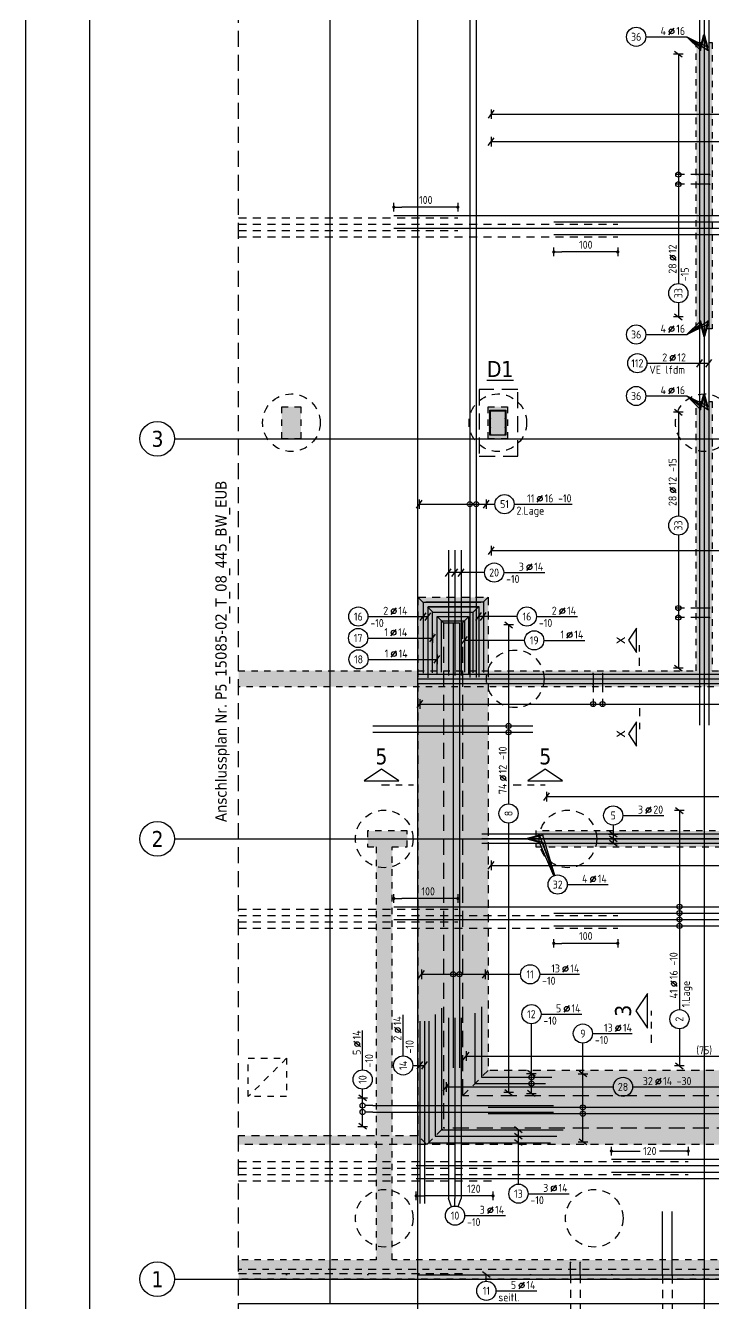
# Model space of a CAD drawing. Extents: x -101 to 101, y -52 to 90.
# Drawn here: x 0 to 10.75, y 16.69 to 36.65 of the extents above; entities that cross this region are included whole.
import ezdxf
from ezdxf.enums import TextEntityAlignment as Align

# ---------------------------------------------------------------- set-up
doc = ezdxf.new("R2010")
doc.units = 0
doc.header["$LTSCALE"] = 0.5
for name, pattern in [('AUSGEZOGEN', [1000.01, 1000, 0.01]), ('DASHDOTSMALL', [1.05, 0.5, -0.25, 0.05, -0.25]), ('DASHED', [0.75, 0.5, -0.25]), ('DIVIDE2', [0.625, 0.25, -0.125, 0, -0.125, 0, -0.125]), ('HIDDEN', [0.375, 0.25, -0.125]), ('PUNKT', [0.175, 0.05, -0.125]), ('STRICHLINIE', [0.75, 0.5, -0.25]), ('STRICHPUNKT2', [0.55, 0.25, -0.125, 0.05, -0.125]), ('VERDECKT', [0.375, 0.25, -0.125]), ('VERDECKTX2', [0.75, 0.5, -0.25])]:
    doc.linetypes.add(name, pattern=pattern)
for name, color, linetype in [('2.UG', 7, 'Continuous'), ('ACHSEN', 7, 'Continuous'), ('AFB', 7, 'Continuous'), ('AFU', 7, 'Continuous'), ('BETON', 7, 'Continuous'), ('DETAIL', 7, 'Continuous'), ('DRUEBER', 7, 'Continuous'), ('grau_dunkel', 7, 'Continuous'), ('grau_hell', 7, 'Continuous'), ('Gründungspfähle', 7, 'Continuous'), ('HILFE', 7, 'Continuous'), ('MASSE', 7, 'Continuous'), ('OBJEKT', 7, 'Continuous'), ('RAHMEN', 7, 'Continuous'), ('RND', 7, 'Continuous'), ('SCHNITTE', 7, 'Continuous'), ('SCHRAFF', 7, 'Continuous'), ('SFP_Achsen', 7, 'Continuous'), ('TEXT', 7, 'Continuous'), ('VERDECKT', 7, 'Continuous')]:
    doc.layers.add(name, color=color, linetype=linetype)
doc.layers.add('NOPLOT', color=7, linetype='Continuous', plot=False)
doc.styles.add('helv', font='tahoma.ttf')
doc.styles.add('txt', font='isocp.shx')
doc.linetypes.add('AFU_50L', pattern='A,0.75,["/",Standard,S=0.2,R=0,X=-0.01,Y=-0.1],0.07,["/",Standard,S=0.2,R=0,X=-0.01,Y=-0.1],0.75', length=1.57)
doc.dimstyles.new('DOT_I', dxfattribs={"dimscale": 0.5, "dimtxt": 0.25, "dimasz": 0.25, "dimexe": 0.1, "dimexo": 0.3, "dimgap": 0.1, "dimtad": 1, "dimdec": 3, "dimzin": 3, "dimtxsty": 'txt', "dimblk": 'DOT', "dimblk1": 'DOT', "dimblk2": 'DOT', "dimsah": 1, "dimcen": 0.1, "dimse1": 1, "dimse2": 1, "dimazin": 0, "dimtfac": 1, "dimtdec": 4, "dimtix": 1, "dimtmove": 2, "dimatfit": 3, "dimfxl": 0, "dimtvp": 1, "dimtolj": 1, "dimtzin": 0, "dimarcsym": 0})

# ---------------------------------------------------------------- blocks, each defined once
blk = doc.blocks.new('lei_gre')
at = {"layer": 'RND', "color": 7, "linetype": 'Continuous'}
for p, q in [((-0.09, -0.12), (0.09, 0.12)), ((0, 0.15), (0, -0.15))]:
    blk.add_line(p, q, dxfattribs=at)
blk = doc.blocks.new('RND_LEI')
at = {"layer": 'RND', "color": 7, "linetype": 'Continuous'}
blk.add_line((1.022, 0.066), (1.19, 0.27), dxfattribs=at)
for centre, radius in [((0, 0), 0.3), ((1.106, 0.168), 0.075)]:
    blk.add_circle(centre, radius, dxfattribs=at)
at = {"layer": 'RND', "color": 7, "linetype": 'Continuous', "style": 'txt'}
blk.add_attdef('POSL', text='', height=0.25, dxfattribs=at).set_placement((0, 0), align=Align.MIDDLE)
blk.add_attdef('ANZ', text='', height=0.25, dxfattribs=at).set_placement((0.931, 0.057), align=Align.RIGHT)
for tag, p in [('DUM', (1.253, 0.057)), ('ABSTD', (1.674, 0.057)), ('POSTXT', (0.374, -0.327))]:
    blk.add_attdef(tag, p, '', height=0.25, dxfattribs=at)
blk = doc.blocks.new('DOT')
at = {"layer": 'MASSE', "color": 7, "linetype": 'Continuous'}
for p, q in [((0, 0), (-1, 0)), ((0, 0.54), (0, -0.54))]:
    blk.add_line(p, q, dxfattribs=at)
at = {"layer": 'MASSE', "color": 7, "linetype": 'Continuous', "const_width": 0.2}
blk.add_lwpolyline([(-0.1, 0, 1), (0.1, 0, 1)], format="xyb", close=True, dxfattribs=at)
blk = doc.blocks.new('*D27')
at = {"layer": 'Defpoints', "color": 0, "linetype": 'AUSGEZOGEN', "transparency": 16777216}
for p in [(5.753, 33.812), (5.753, 33.812), (6.753, 33.812)]:
    blk.add_point(p, dxfattribs=at)
at = {"layer": 'MASSE', "color": 0, "linetype": 'AUSGEZOGEN', "lineweight": -2, "transparency": 16777216}
blk.add_line((6.628, 33.812), (5.878, 33.812), dxfattribs=at)
at = {"layer": 'MASSE', "color": 0, "linetype": 'AUSGEZOGEN', "lineweight": -2, "transparency": 16777216, "xscale": 0.125, "yscale": 0.125, "zscale": 0.125, "rotation": 180}
blk.add_blockref('DOT', (5.753, 33.812), dxfattribs=at)
at = {"layer": 'MASSE', "color": 0, "linetype": 'AUSGEZOGEN', "lineweight": -2, "transparency": 16777216, "xscale": 0.125, "yscale": 0.125, "zscale": 0.125}
blk.add_blockref('DOT', (6.753, 33.812), dxfattribs=at)
at = {"layer": 'MASSE', "color": 0, "linetype": 'AUSGEZOGEN', "transparency": 16777216, "insert": (6.253, 33.925), "char_height": 0.125, "attachment_point": 5, "style": 'txt'}
blk.add_mtext('\\A1;100', dxfattribs=at)
blk = doc.blocks.new('*D28')
at = {"layer": 'Defpoints', "color": 0, "linetype": 'AUSGEZOGEN', "transparency": 16777216}
for p in [(8.253, 33.113), (8.253, 33.113), (9.253, 33.113)]:
    blk.add_point(p, dxfattribs=at)
at = {"layer": 'MASSE', "color": 0, "linetype": 'AUSGEZOGEN', "lineweight": -2, "transparency": 16777216}
blk.add_line((9.128, 33.113), (8.378, 33.113), dxfattribs=at)
at = {"layer": 'MASSE', "color": 0, "linetype": 'AUSGEZOGEN', "lineweight": -2, "transparency": 16777216, "xscale": 0.125, "yscale": 0.125, "zscale": 0.125, "rotation": 180}
blk.add_blockref('DOT', (8.253, 33.113), dxfattribs=at)
at = {"layer": 'MASSE', "color": 0, "linetype": 'AUSGEZOGEN', "lineweight": -2, "transparency": 16777216, "xscale": 0.125, "yscale": 0.125, "zscale": 0.125}
blk.add_blockref('DOT', (9.253, 33.113), dxfattribs=at)
at = {"layer": 'MASSE', "color": 0, "linetype": 'AUSGEZOGEN', "transparency": 16777216, "insert": (8.753, 33.225), "char_height": 0.125, "attachment_point": 5, "style": 'txt'}
blk.add_mtext('\\A1;100', dxfattribs=at)
blk = doc.blocks.new('*D31')
at = {"layer": 'Defpoints', "color": 0, "linetype": 'AUSGEZOGEN', "transparency": 16777216}
for p in [(8.253, 22.315), (8.253, 22.315), (9.253, 22.315)]:
    blk.add_point(p, dxfattribs=at)
at = {"layer": 'MASSE', "color": 0, "linetype": 'AUSGEZOGEN', "lineweight": -2, "transparency": 16777216}
blk.add_line((9.128, 22.315), (8.378, 22.315), dxfattribs=at)
at = {"layer": 'MASSE', "color": 0, "linetype": 'AUSGEZOGEN', "lineweight": -2, "transparency": 16777216, "xscale": 0.125, "yscale": 0.125, "zscale": 0.125, "rotation": 180}
blk.add_blockref('DOT', (8.253, 22.315), dxfattribs=at)
at = {"layer": 'MASSE', "color": 0, "linetype": 'AUSGEZOGEN', "lineweight": -2, "transparency": 16777216, "xscale": 0.125, "yscale": 0.125, "zscale": 0.125}
blk.add_blockref('DOT', (9.253, 22.315), dxfattribs=at)
at = {"layer": 'MASSE', "color": 0, "linetype": 'AUSGEZOGEN', "transparency": 16777216, "insert": (8.753, 22.428), "char_height": 0.125, "attachment_point": 5, "style": 'txt'}
blk.add_mtext('\\A1;100', dxfattribs=at)
blk = doc.blocks.new('*D32')
at = {"layer": 'Defpoints', "color": 0, "linetype": 'AUSGEZOGEN', "transparency": 16777216}
for p in [(5.753, 23.015), (5.753, 23.015), (6.753, 23.015)]:
    blk.add_point(p, dxfattribs=at)
at = {"layer": 'MASSE', "color": 0, "linetype": 'AUSGEZOGEN', "lineweight": -2, "transparency": 16777216}
blk.add_line((6.628, 23.015), (5.878, 23.015), dxfattribs=at)
at = {"layer": 'MASSE', "color": 0, "linetype": 'AUSGEZOGEN', "lineweight": -2, "transparency": 16777216, "xscale": 0.125, "yscale": 0.125, "zscale": 0.125, "rotation": 180}
blk.add_blockref('DOT', (5.753, 23.015), dxfattribs=at)
at = {"layer": 'MASSE', "color": 0, "linetype": 'AUSGEZOGEN', "lineweight": -2, "transparency": 16777216, "xscale": 0.125, "yscale": 0.125, "zscale": 0.125}
blk.add_blockref('DOT', (6.753, 23.015), dxfattribs=at)
at = {"layer": 'MASSE', "color": 0, "linetype": 'AUSGEZOGEN', "transparency": 16777216, "insert": (6.291, 23.127), "char_height": 0.125, "attachment_point": 5, "style": 'txt'}
blk.add_mtext('\\A1;100', dxfattribs=at)
blk = doc.blocks.new('*D35')
at = {"layer": 'Defpoints', "color": 0, "linetype": 'AUSGEZOGEN', "transparency": 16777216}
for p in [(6.103, 18.371), (6.103, 18.371), (7.303, 18.371)]:
    blk.add_point(p, dxfattribs=at)
at = {"layer": 'MASSE', "color": 0, "linetype": 'AUSGEZOGEN', "lineweight": -2, "transparency": 16777216}
blk.add_line((7.178, 18.371), (6.228, 18.371), dxfattribs=at)
at = {"layer": 'MASSE', "color": 0, "linetype": 'AUSGEZOGEN', "lineweight": -2, "transparency": 16777216, "xscale": 0.125, "yscale": 0.125, "zscale": 0.125, "rotation": 180}
blk.add_blockref('DOT', (6.103, 18.371), dxfattribs=at)
at = {"layer": 'MASSE', "color": 0, "linetype": 'AUSGEZOGEN', "lineweight": -2, "transparency": 16777216, "xscale": 0.125, "yscale": 0.125, "zscale": 0.125}
blk.add_blockref('DOT', (7.303, 18.371), dxfattribs=at)
at = {"layer": 'MASSE', "color": 0, "linetype": 'AUSGEZOGEN', "transparency": 16777216, "insert": (7.005, 18.483), "char_height": 0.125, "attachment_point": 5, "style": 'txt'}
blk.add_mtext('\\A1;120', dxfattribs=at)
blk = doc.blocks.new('*D36')
at = {"layer": 'Defpoints', "color": 0, "linetype": 'AUSGEZOGEN', "transparency": 16777216}
for p in [(9.153, 19.071), (10.353, 19.071), (10.353, 19.071)]:
    blk.add_point(p, dxfattribs=at)
at = {"layer": 'MASSE', "color": 0, "linetype": 'AUSGEZOGEN', "lineweight": -2, "transparency": 16777216}
for p, q in [((9.278, 19.071), (9.603, 19.071)), ((10.228, 19.071), (9.903, 19.071))]:
    blk.add_line(p, q, dxfattribs=at)
at = {"layer": 'MASSE', "color": 0, "linetype": 'AUSGEZOGEN', "lineweight": -2, "transparency": 16777216, "xscale": 0.125, "yscale": 0.125, "zscale": 0.125, "rotation": 180}
blk.add_blockref('DOT', (9.153, 19.071), dxfattribs=at)
at = {"layer": 'MASSE', "color": 0, "linetype": 'AUSGEZOGEN', "lineweight": -2, "transparency": 16777216, "xscale": 0.125, "yscale": 0.125, "zscale": 0.125}
blk.add_blockref('DOT', (10.353, 19.071), dxfattribs=at)
at = {"layer": 'MASSE', "color": 0, "linetype": 'AUSGEZOGEN', "transparency": 16777216, "insert": (9.753, 19.071), "char_height": 0.125, "attachment_point": 5, "style": 'txt'}
blk.add_mtext('\\A1;120', dxfattribs=at)
blk = doc.blocks.new('SCHN-2')
at = {"layer": 'SCHNITTE', "color": 6, "linetype": 'Continuous'}
blk.add_lwpolyline([(0.378, 0.088), (0, 0.34), (-0.378, 0.088)], close=True, dxfattribs=at)
at = {"layer": 'SCHNITTE', "color": 1, "linetype": 'DASHDOTSMALL', "style": 'helv'}
blk.add_attdef('SCHN-2', text='', height=0.35, dxfattribs=at).set_placement((0, 0.45), align=Align.CENTER)
blk = doc.blocks.new('SCHN-1')
at = {"layer": 'SCHNITTE', "color": 5, "linetype": 'Continuous'}
blk.add_lwpolyline([(0.54, 0.125), (0, 0.485), (-0.54, 0.125)], close=True, dxfattribs=at)
at = {"layer": 'SCHNITTE', "color": 6, "linetype": 'Continuous', "style": 'helv'}
blk.add_attdef('SCHN-1', text='', height=0.5, dxfattribs=at).set_placement((0, 0.635), align=Align.CENTER)
blk = doc.blocks.new('A0-19-0')
at = {"layer": 'RAHMEN'}
blk.add_line((0, 84.1), (0, 0), dxfattribs=at)
at = {"layer": 'RAHMEN', "color": 5}
blk.add_line((2, 83.6), (2, 0.5), dxfattribs=at)

msp = doc.modelspace()

# ---------------------------------------------------------------- hatches: boundary and pattern name
at = {"layer": '2.UG', "linetype": 'AUSGEZOGEN'}
h = msp.add_hatch(dxfattribs=at)
h.set_pattern_fill('DOTS', scale=0.8, double=1)
h.set_pattern_definition([(0, (53.6075, 57.7828), (0.635, 1.27), [0, -1.27])])
h.paths.add_polyline_path([(7.8134, 38.321), (6.7034, 38.321), (6.7034, 38.566), (6.4034, 38.566), (6.4034, 38.321), (3.6284, 38.321), (3.6284, 38.021), (7.8134, 38.021)], flags=17)
h.paths.add_polyline_path([(11.0984, 38.321), (10.3234, 38.321), (10.3234, 38.021), (10.4784, 38.021), (10.4784, 37.521), (10.7284, 37.521), (10.7284, 38.021), (11.0984, 38.021)], flags=17)
h.paths.add_polyline_path([(15.7534, 39.721), (15.4534, 39.721), (15.4534, 38.321), (13.7184, 38.321), (13.7184, 39.721), (13.4184, 39.721), (13.4184, 38.321), (13.1084, 38.321), (13.1084, 38.021), (15.4534, 38.021), (15.4534, 26.571), (10.7284, 26.571), (10.7284, 30.776), (10.4784, 30.776), (10.4784, 26.571), (3.6284, 26.571), (3.6284, 26.321), (15.7534, 26.321)])
h.paths.add_polyline_path([(10.7284, 36.386), (10.4784, 36.386), (10.4784, 31.911), (10.7284, 31.911)], flags=17)
h.paths.add_polyline_path([(7.5284, 30.696), (7.2284, 30.696), (7.2284, 30.196), (7.5284, 30.196)], flags=17)
h.paths.add_polyline_path([(4.3034, 30.696), (4.0034, 30.696), (4.0034, 30.196), (4.3034, 30.196)], flags=17)
h.paths.add_polyline_path([(19.4134, 30.946), (18.2284, 30.946), (18.2284, 38.021), (20.4784, 38.021), (20.4784, 38.321), (18.2284, 38.321), (18.2284, 38.771), (17.9784, 38.771), (17.9784, 30.226), (18.2284, 30.226), (18.2284, 30.696), (19.4134, 30.696)])
h.paths.add_polyline_path([(20.4784, 28.446), (18.2284, 28.446), (18.2284, 28.601), (17.9784, 28.601), (17.9784, 25.701), (18.2284, 25.701), (18.2284, 28.196), (20.3034, 28.196), (20.3034, 24.071), (18.2284, 24.071), (18.2284, 24.691), (17.9784, 24.691), (17.9784, 24.071), (7.9734, 24.071), (7.9734, 23.821), (18.6034, 23.821), (18.6034, 17.371), (5.7284, 17.371), (5.7284, 23.821), (5.9634, 23.821), (5.9634, 24.071), (5.3434, 24.071), (5.3434, 23.821), (5.4784, 23.821), (5.4784, 17.371), (3.6284, 17.371), (3.6284, 17.071), (20.4784, 17.071), (20.4784, 17.371), (18.8534, 17.371), (18.8534, 23.821), (20.4784, 23.821)])
at = {"layer": 'grau_dunkel'}
msp.add_hatch(color=21, dxfattribs=at).paths.add_polyline_path([(15.9284, 19.431), (15.9284, 19.931), (6.8284, 19.931), (6.8284, 27.321), (6.5284, 27.321), (6.5284, 19.431)])
at = {"layer": 'grau_hell'}
h = msp.add_hatch(color=9, dxfattribs=at)
h.paths.add_polyline_path([(7.2284, 20.331), (6.8284, 19.931), (15.9284, 19.931), (15.9284, 20.331)])
h.paths.add_polyline_path([(6.8284, 19.931), (7.2284, 20.331), (7.2284, 27.721), (6.8284, 27.321)])
h.paths.add_polyline_path([(6.5284, 27.321), (6.8284, 27.321), (7.2284, 27.721), (6.1284, 27.721)])
h.paths.add_polyline_path([(6.5284, 27.321), (6.1284, 27.721), (6.1284, 19.311), (6.2684, 19.171), (6.5284, 19.431)])
h.paths.add_polyline_path([(6.5284, 19.431), (6.2684, 19.171), (15.9284, 19.171), (15.9284, 19.431)])
h.paths.add_polyline_path([(3.3284, 19.311), (3.3284, 19.171), (6.2684, 19.171), (6.1284, 19.311)])
at = {"layer": 'SCHRAFF', "linetype": 'AUSGEZOGEN'}
h = msp.add_hatch(dxfattribs=at)
h.set_pattern_fill('DOTS', scale=0.05, double=1)
h.set_pattern_definition([(0, (53.60746, 57.78282), (0.0396875, 0.079375), [0, -0.079375])])
h.paths.add_polyline_path([(6.1284, 38.321), (3.3284, 38.321), (3.3284, 38.021), (6.1284, 38.021)])
h.paths.add_polyline_path([(7.8134, 38.321), (6.7034, 38.321), (6.7034, 38.566), (6.4034, 38.566), (6.4034, 38.321), (6.1284, 38.321), (6.1284, 38.021), (7.8134, 38.021)], flags=17)
h.paths.add_polyline_path([(11.0984, 38.321), (10.3234, 38.321), (10.3234, 38.021), (10.4784, 38.021), (10.4784, 37.521), (10.7284, 37.521), (10.7284, 38.021), (11.0984, 38.021)], flags=17)
h.paths.add_polyline_path([(15.7534, 39.721), (15.4534, 39.721), (15.4534, 38.321), (13.7184, 38.321), (13.7184, 39.721), (13.4184, 39.721), (13.4184, 38.321), (13.1084, 38.321), (13.1084, 38.021), (15.4534, 38.021), (15.4534, 26.571), (10.7284, 26.571), (10.7284, 30.776), (10.4784, 30.776), (10.4784, 26.571), (6.1284, 26.571), (6.1284, 26.321), (15.7534, 26.321)])
h.paths.add_polyline_path([(20.4784, 38.321), (18.2284, 38.321), (18.2284, 38.771), (17.9784, 38.771), (17.9784, 30.226), (18.2284, 30.226), (18.2284, 30.696), (19.4134, 30.696), (19.4134, 30.946), (18.2284, 30.946), (18.2284, 38.021), (20.4784, 38.021)])
h.paths.add_polyline_path([(10.7284, 36.386), (10.4784, 36.386), (10.4784, 31.911), (10.7284, 31.911)], flags=17)
h.paths.add_polyline_path([(7.5284, 30.696), (7.2284, 30.696), (7.2284, 30.196), (7.5284, 30.196)], flags=17)
h.paths.add_polyline_path([(4.3034, 30.696), (4.0034, 30.696), (4.0034, 30.196), (4.3034, 30.196)])
h.paths.add_polyline_path([(6.1284, 26.571), (3.3284, 26.571), (3.3284, 26.321), (6.1284, 26.321)])
h.paths.add_polyline_path([(20.4784, 28.446), (18.2284, 28.446), (18.2284, 28.601), (17.9784, 28.601), (17.9784, 25.701), (18.2284, 25.701), (18.2284, 28.196), (20.3034, 28.196), (20.3034, 24.071), (18.2284, 24.071), (18.2284, 24.691), (17.9784, 24.691), (17.9784, 23.821), (18.6034, 23.821), (18.6034, 17.371), (17.9784, 17.371), (17.9784, 17.071), (20.4784, 17.071), (20.4784, 17.371), (18.8534, 17.371), (18.8534, 23.821), (20.4784, 23.821)])
h.paths.add_polyline_path([(17.9784, 24.071), (7.9734, 24.071), (7.9734, 23.821), (17.9784, 23.821)])
h.paths.add_polyline_path([(5.9634, 24.071), (5.3434, 24.071), (5.3434, 23.821), (5.4784, 23.821), (5.4784, 17.371), (3.3284, 17.371), (3.3284, 17.071), (6.1284, 17.071), (6.1284, 17.371), (5.7284, 17.371), (5.7284, 23.821), (5.9634, 23.821)])
h.paths.add_polyline_path([(17.9784, 17.371), (6.1284, 17.371), (6.1284, 17.071), (17.9784, 17.071)])

# ---------------------------------------------------------------- linework, layer by layer
at = {"layer": 'ACHSEN', "color": 140, "linetype": 'AUSGEZOGEN'}
for p, q in [((10.6034, 39.721), (10.6034, 13.791)), ((2.3284, 30.196), (20.4784, 30.196)), ((2.3284, 23.946), (20.4784, 23.946)), ((2.3284, 17.071), (20.4784, 17.071))]:
    msp.add_line(p, q, dxfattribs=at)
at = {"layer": 'AFB', "color": 1, "linetype": 'DIVIDE2'}
msp.add_line((20.4784, 17.221), (3.3284, 17.221), dxfattribs=at)
at = {"layer": 'AFU', "color": 8, "linetype": 'AFU_50L'}
msp.add_line((4.7534, 38.321), (4.7534, 16.691), dxfattribs=at)
at = {"layer": 'BETON', "color": 6, "linetype": 'AUSGEZOGEN'}
msp.add_line((3.3284, 17.071), (20.4784, 17.071), dxfattribs=at)
at = {"layer": 'DETAIL', "color": 102, "linetype": 'STRICHLINIE'}
msp.add_lwpolyline([(7.0859, 30.9662), (7.0859, 29.9239), (7.6927, 29.9239), (7.6927, 30.9662)], close=True, dxfattribs=at)
at = {"layer": 'DRUEBER', "color": 102, "linetype": 'PUNKT'}
msp.add_line((4.0784, 20.521), (3.4784, 19.921), dxfattribs=at)
at = {"layer": 'DRUEBER', "color": 7, "linetype": 'PUNKT', "lineweight": -2}
for points in [[(3.3284, 26.571), (10.4784, 26.571), (10.4784, 30.776), (10.7284, 30.776), (10.7284, 26.571), (15.4534, 26.571), (15.4534, 38.021), (13.1084, 38.021), (13.1084, 38.321), (13.4184, 38.321), (13.4184, 39.721)], [(15.7534, 39.721), (15.7534, 26.321), (3.3284, 26.321)], [(18.6034, 17.371), (5.7284, 17.371), (5.7284, 23.821), (5.9634, 23.821), (5.9634, 24.071), (5.3434, 24.071), (5.3434, 23.821), (5.4784, 23.821), (5.4784, 17.371), (3.3284, 17.371)], [(17.9784, 24.071), (7.9734, 24.071), (7.9734, 23.821), (18.6034, 23.821)], [(20.4784, 17.071), (3.3284, 17.071)]]:
    msp.add_lwpolyline(points, dxfattribs=at)
for points in [[(10.4784, 36.386), (10.7284, 36.386), (10.7284, 31.911), (10.4784, 31.911)], [(4.0034, 30.696), (4.3034, 30.696), (4.3034, 30.196), (4.0034, 30.196)], [(7.2284, 30.696), (7.5284, 30.696), (7.5284, 30.196), (7.2284, 30.196)]]:
    msp.add_lwpolyline(points, close=True, dxfattribs=at)
at = {"layer": 'DRUEBER', "color": 102, "linetype": 'PUNKT'}
msp.add_lwpolyline([(3.4784, 20.521), (4.0784, 20.521), (4.0784, 19.921), (3.4784, 19.921)], close=True, dxfattribs=at)
at = {"layer": 'Gründungspfähle', "color": 171, "linetype": 'VERDECKT'}
for centre in [(4.1534, 30.446), (7.3784, 30.446), (10.6034, 30.446), (7.6519, 26.446), (5.6034, 23.946), (8.4734, 23.9461), (5.6034, 18.021), (8.8846, 18.021)]:
    msp.add_circle(centre, 0.45, dxfattribs=at)
at = {"layer": 'HILFE', "color": 102, "linetype": 'DASHED'}
msp.add_line((3.3284, 15.691), (3.3284, 39.721), dxfattribs=at)
at = {"layer": 'NOPLOT', "color": 191, "linetype": 'AUSGEZOGEN'}
for p, q in [((6.1284, 13.4833), (6.1284, 40.8087)), ((7.2614, 30.633), (7.4954, 30.633)), ((7.2614, 30.633), (7.2614, 30.259)), ((7.4954, 30.633), (7.4954, 30.259)), ((7.2614, 30.259), (7.4954, 30.259))]:
    msp.add_line(p, q, dxfattribs=at)
at = {"layer": 'OBJEKT', "color": 7, "linetype": 'AUSGEZOGEN'}
msp.add_line((3.3284, 16.691), (20.4784, 16.691), dxfattribs=at)
at = {"layer": 'RND', "color": 7, "linetype": 'AUSGEZOGEN'}
for p, q in [((9.69, 36.4732), (10.33, 36.4732)), ((10.1988, 36.2035), (10.1988, 32.6191)), ((7.2754, 35.2647), (12.5624, 35.2647)), ((7.2745, 34.837), (12.5617, 34.837)), ((10.1988, 32.3191), (10.1988, 32.1002)), ((9.69, 31.8238), (10.33, 31.8238)), ((9.7088, 31.3745), (10.3688, 31.3745)), ((9.69, 30.8632), (10.33, 30.8632)), ((10.1988, 30.6104), (10.1988, 28.9901)), ((6.152, 29.1739), (7.1976, 29.1739)), ((7.1976, 29.1739), (7.333, 29.1739)), ((7.633, 29.1739), (8.5392, 29.1739)), ((10.1988, 28.6901), (10.1988, 26.6135)), ((7.2754, 28.4492), (12.5624, 28.4492)), ((7.4706, 28.1059), (8.1106, 28.1059)), ((5.3498, 27.4182), (5.9898, 27.4182)), ((7.9832, 27.4195), (8.6232, 27.4195)), ((7.5462, 27.2896), (7.5462, 24.4928)), ((5.3466, 27.0831), (5.9866, 27.0831)), ((8.0976, 27.0465), (8.7376, 27.0465)), ((5.3524, 26.7501), (5.9924, 26.7501)), ((6.1626, 26.0516), (12.5167, 26.0516)), ((8.1416, 24.606), (12.6605, 24.606)), ((10.2159, 24.3896), (10.2159, 21.2794)), ((7.5462, 24.1928), (7.5462, 19.986)), ((9.3312, 24.3123), (9.9712, 24.3123)), ((7.2745, 23.5322), (12.5617, 23.5322)), ((8.4637, 23.233), (9.1037, 23.233)), ((6.1868, 21.8318), (7.1819, 21.8318)), ((7.1819, 21.8318), (7.7336, 21.8318)), ((8.0336, 21.8318), (8.6542, 21.8318)), ((5.8998, 20.5579), (5.8998, 21.1979)), ((8.0534, 21.2087), (8.6909, 21.2087)), ((7.9034, 20.2836), (7.9034, 21.0587)), ((10.2159, 20.9794), (10.2159, 20.4023)), ((5.2661, 20.3385), (5.2661, 20.9543)), ((8.7073, 20.2751), (8.7073, 20.7559)), ((8.8573, 20.9059), (9.4776, 20.9059)), ((6.884, 20.5539), (14.3209, 20.5539)), ((7.9034, 19.9697), (7.9034, 20.2836)), ((8.7073, 19.2125), (8.7073, 20.2751)), ((5.2661, 19.9002), (5.2661, 20.0385)), ((6.5715, 20.0728), (9.1845, 20.0728)), ((9.4845, 20.0728), (15.8841, 20.0728)), ((5.2661, 19.4559), (5.2661, 19.9002)), ((7.851, 18.4051), (8.491, 18.4051)), ((6.8602, 18.0625), (7.5002, 18.0625)), ((7.349, 16.8883), (7.989, 16.8883))]:
    msp.add_line(p, q, dxfattribs=at)
at = {"layer": 'RND', "color": 102, "linetype": 'AUSGEZOGEN'}
for p, q in [((10.33, 36.4732), (10.5453, 36.3132)), ((10.33, 36.4732), (10.6606, 36.3132)), ((10.33, 36.4732), (10.5453, 36.2632)), ((10.33, 36.4732), (10.6609, 36.262)), ((10.33, 31.8238), (10.5453, 32.0338)), ((10.33, 31.8238), (10.6606, 32.0338)), ((10.33, 31.8238), (10.545, 31.9851)), ((10.33, 31.8238), (10.6606, 31.9838)), ((10.3688, 31.3745), (10.6746, 31.3745)), ((10.33, 30.8632), (10.545, 30.702)), ((10.33, 30.8632), (10.6609, 30.702)), ((10.33, 30.8632), (10.545, 30.652)), ((10.33, 30.8632), (10.6609, 30.652)), ((7.1706, 28.1059), (6.6065, 28.1059)), ((5.9898, 27.4182), (6.2861, 27.4182)), ((7.6832, 27.4195), (7.0808, 27.4195)), ((5.9866, 27.0831), (6.3603, 27.0831)), ((7.7976, 27.0465), (6.8582, 27.0465)), ((5.9924, 26.7501), (6.43, 26.7501)), ((9.1812, 24.1623), (9.1812, 23.8759)), ((8.2624, 23.3739), (8.0305, 24.0047)), ((8.2706, 23.3767), (8.0805, 24.0047)), ((8.2539, 23.3706), (8.0305, 23.8895)), ((8.2632, 23.3742), (8.0805, 23.8895)), ((6.0498, 20.4079), (6.2343, 20.4079)), ((7.701, 18.5551), (7.701, 19.4018)), ((6.6562, 18.2024), (6.6065, 18.3311)), ((6.7081, 18.2124), (6.7065, 18.3311)), ((6.7608, 18.2037), (6.8065, 18.3311)), ((7.199, 17.0383), (7.199, 17.1392))]:
    msp.add_line(p, q, dxfattribs=at)
at = {"layer": 'RND', "color": 102, "linetype": 'VERDECKT'}
for p, q in [((10.5184, 34.3203), (10.1488, 34.3203)), ((10.5184, 34.1703), (10.1488, 34.1703)), ((10.5184, 27.5517), (10.1488, 27.5517)), ((10.5184, 27.4017), (10.1488, 27.4017)), ((8.8662, 26.361), (8.8662, 26.0016)), ((9.0162, 26.361), (9.0162, 26.0016)), ((5.4284, 19.7805), (5.2161, 19.7805)), ((5.4284, 19.6805), (5.2161, 19.6805)), ((8.5139, 17.131), (8.5139, 13.9931)), ((8.6639, 17.131), (8.6639, 13.9931)), ((9.9533, 17.126), (9.9533, 14.3808)), ((10.1033, 17.126), (10.1033, 14.3808))]:
    msp.add_line(p, q, dxfattribs=at)
at = {"layer": 'RND', "color": 1, "linetype": 'AUSGEZOGEN'}
for points in [[(6.9421, 38.216), (6.9421, 26.466)], [(7.0421, 38.216), (7.0421, 26.466)], [(10.532, 38.271), (10.532, 25.721)], [(10.6746, 38.271), (10.6746, 25.721)], [(10.5453, 36.3132), (10.5971, 36.5064)], [(10.5453, 36.2632), (10.5971, 36.4564)], [(10.6606, 36.3132), (10.6088, 36.5064)], [(10.6606, 36.2632), (10.6088, 36.4564)], [(10.6884, 34.3203), (10.5184, 34.3203)], [(10.6884, 34.1703), (10.5184, 34.1703)], [(5.7534, 33.6845), (16.9534, 33.6845)], [(8.2534, 33.5845), (19.4534, 33.5845)], [(5.7534, 33.4845), (16.9534, 33.4845)], [(8.2534, 33.3845), (19.4534, 33.3845)], [(10.5453, 32.0338), (10.5971, 31.8406)], [(10.5453, 31.9838), (10.5971, 31.7906)], [(10.6606, 32.0338), (10.6088, 31.8406)], [(10.6606, 31.9838), (10.6088, 31.7906)], [(10.5453, 30.7032), (10.5971, 30.8964)], [(10.5453, 30.6532), (10.5971, 30.8464)], [(10.6606, 30.7032), (10.6088, 30.8964)], [(10.6606, 30.6532), (10.6088, 30.8464)], [(7.3938, 30.6314), (7.5034, 30.641), (7.5034, 30.251), (7.2534, 30.251), (7.2534, 30.641), (7.5034, 30.641), (7.4938, 30.5314)], [(6.6065, 28.4549), (6.6065, 26.5003)], [(6.7065, 28.4549), (6.7065, 26.5003)], [(6.8065, 28.4549), (6.8065, 26.5003)], [(7.1129, 27.6365), (6.2129, 27.6365), (6.2129, 26.5365)], [(6.2539, 27.6466), (7.1539, 27.6466), (7.1539, 26.5466)], [(7.0544, 27.5633), (6.2861, 27.5633), (6.2861, 26.4633)], [(6.2926, 27.5734), (7.0808, 27.5734), (7.0808, 26.4734)], [(10.6884, 27.5517), (10.5184, 27.5517)], [(6.3603, 26.5391), (6.3603, 27.4891), (6.9903, 27.4891), (6.9903, 26.5391)], [(6.43, 26.5194), (6.43, 27.4194), (6.92, 27.4194), (6.92, 26.5194)], [(6.4982, 26.5512), (6.4982, 27.3512), (6.8582, 27.3512), (6.8582, 26.5512)], [(10.6884, 27.4017), (10.5184, 27.4017)], [(6.6792, 27.321), (6.6792, 20.371)], [(6.7792, 27.321), (6.7792, 20.371)], [(6.1284, 26.5171), (16.6284, 26.5171)], [(6.1284, 26.446), (16.6284, 26.446)], [(6.1284, 26.3746), (16.6284, 26.3746)], [(8.8662, 26.531), (8.8662, 26.361)], [(9.0162, 26.531), (9.0162, 26.361)], [(5.4284, 25.7109), (7.9269, 25.7109)], [(5.4284, 25.6109), (7.9269, 25.6109)], [(17.1284, 24.0176), (7.1284, 24.0176)], [(8.0305, 24.0047), (7.8373, 23.953)], [(8.0805, 24.0047), (7.8873, 23.953)], [(17.1284, 23.946), (7.1284, 23.946)], [(17.1284, 23.8759), (7.1284, 23.8759)], [(8.0305, 23.8895), (7.8373, 23.9413)], [(8.0805, 23.8895), (7.8873, 23.9413)], [(5.7534, 22.887), (13.4534, 22.887)], [(8.2534, 22.787), (15.9534, 22.787)], [(5.7534, 22.687), (13.4534, 22.687)], [(8.2534, 22.587), (15.9534, 22.587)], [(6.3991, 21.2018), (6.3991, 19.3018), (8.2991, 19.3018)], [(6.4991, 21.3018), (6.4991, 19.4018), (8.3991, 19.4018)], [(7.0215, 21.2241), (7.0215, 20.1241), (8.1215, 20.1241)], [(7.1215, 21.3241), (7.1215, 20.2241), (8.2215, 20.2241)], [(6.1627, 21.1018), (6.1627, 18.2518)], [(6.2343, 21.1018), (6.2343, 18.2518)], [(6.2991, 21.1018), (6.2991, 19.2018), (8.1991, 19.2018)], [(6.6065, 21.1503), (6.6065, 18.3311)], [(6.7065, 21.1503), (6.7065, 18.3311)], [(6.8065, 21.1503), (6.8065, 18.3311)], [(5.4284, 19.7805), (8.2477, 19.7805)], [(5.4284, 19.6805), (8.2477, 19.6805)], [(15.9284, 19.7532), (7.2284, 19.7532)], [(15.9284, 19.7532), (7.2284, 19.7532)], [(15.9284, 19.6532), (7.2284, 19.6532)], [(6.1034, 18.8428), (19.1034, 18.8428)], [(9.1534, 18.9428), (19.1534, 18.9428)], [(6.1034, 18.6428), (19.1034, 18.6428)], [(9.1534, 18.7428), (19.1534, 18.7428)], [(9.9533, 17.126), (9.9533, 18.126)], [(10.1033, 17.126), (10.1033, 18.126)], [(8.5139, 17.131), (8.5139, 17.331)], [(8.6639, 17.131), (8.6639, 17.331)], [(6.1284, 17.1392), (13.0784, 17.1392)]]:
    msp.add_lwpolyline(points, dxfattribs=at)
at = {"layer": 'RND', "color": 7, "linetype": 'AUSGEZOGEN'}
for points, const_width in [([(10.5453, 36.307, -1), (10.5453, 36.3195, -1)], 0.0125), ([(10.6606, 36.307, 1), (10.6606, 36.3195, 1)], 0.0125), ([(10.5453, 36.257, -1), (10.5453, 36.2695, -1)], 0.0125), ([(10.6606, 36.257, 1), (10.6606, 36.2695, 1)], 0.0125), ([(10.5121, 34.3203, 1), (10.5246, 34.3203, 1)], 0.0125), ([(10.6821, 34.3203, 1), (10.6946, 34.3203, 1)], 0.0125), ([(10.5121, 34.1703, 1), (10.5246, 34.1703, 1)], 0.0125), ([(10.6821, 34.1703, 1), (10.6946, 34.1703, 1)], 0.0125), ([(10.5453, 32.0401, 1), (10.5453, 32.0276, 1)], 0.0125), ([(10.5453, 31.9901, 1), (10.5453, 31.9776, 1)], 0.0125), ([(10.6606, 32.0401, -1), (10.6606, 32.0276, -1)], 0.0125), ([(10.6606, 31.9901, -1), (10.6606, 31.9776, -1)], 0.0125), ([(7.2654, 30.625, 1), (7.2734, 30.625, 1)], 0.008), ([(7.4834, 30.625, 1), (7.4914, 30.625, 1)], 0.008), ([(10.5453, 30.697, -1), (10.5453, 30.7095, -1)], 0.0125), ([(10.5453, 30.647, -1), (10.5453, 30.6595, -1)], 0.0125), ([(10.6606, 30.697, 1), (10.6606, 30.7095, 1)], 0.0125), ([(10.6606, 30.647, 1), (10.6606, 30.6595, 1)], 0.0125), ([(7.2654, 30.5101, 1), (7.2734, 30.5101, 1)], 0.008), ([(7.2654, 30.3735, 1), (7.2734, 30.3735, 1)], 0.008), ([(7.4834, 30.5101, 1), (7.4914, 30.5101, 1)], 0.008), ([(7.4834, 30.3735, 1), (7.4914, 30.3735, 1)], 0.008), ([(7.2654, 30.267, 1), (7.2734, 30.267, 1)], 0.008), ([(7.4834, 30.267, 1), (7.4914, 30.267, 1)], 0.008), ([(10.5121, 27.5517, 1), (10.5246, 27.5517, 1)], 0.0125), ([(10.6821, 27.5517, 1), (10.6946, 27.5517, 1)], 0.0125), ([(10.5121, 27.4017, 1), (10.5246, 27.4017, 1)], 0.0125), ([(10.6821, 27.4017, 1), (10.6946, 27.4017, 1)], 0.0125), ([(8.86, 26.531, 1), (8.8725, 26.531, 1)], 0.0125), ([(8.86, 26.361, 1), (8.8725, 26.361, 1)], 0.0125), ([(9.01, 26.531, 1), (9.0225, 26.531, 1)], 0.0125), ([(9.01, 26.361, 1), (9.0225, 26.361, 1)], 0.0125), ([(8.0368, 24.0047, 1), (8.0243, 24.0047, 1)], 0.0125), ([(8.0868, 24.0047, 1), (8.0743, 24.0047, 1)], 0.0125), ([(8.0368, 23.8895, -1), (8.0243, 23.8895, -1)], 0.0125), ([(8.0868, 23.8895, -1), (8.0743, 23.8895, -1)], 0.0125), ([(8.5077, 17.331, 1), (8.5202, 17.331, 1)], 0.0125), ([(8.6577, 17.331, 1), (8.6702, 17.331, 1)], 0.0125), ([(9.9471, 17.126, 1), (9.9596, 17.126, 1)], 0.0125), ([(10.0971, 17.126, 1), (10.1096, 17.126, 1)], 0.0125)]:
    msp.add_lwpolyline(points, format="xyb", close=True, dxfattribs=dict(at, const_width=const_width))
at = {"layer": 'RND', "color": 1, "linetype": 'HIDDEN'}
for points in [[(3.3284, 33.6472), (6.7534, 33.6472)], [(3.3284, 33.5472), (9.2534, 33.5472)], [(3.3284, 33.4472), (6.7534, 33.4472)], [(3.3284, 33.3472), (9.2534, 33.3472)], [(3.3284, 22.8497), (6.7534, 22.8497)], [(3.3284, 22.7497), (9.2534, 22.7497)], [(3.3284, 22.6497), (6.7534, 22.6497)], [(3.3284, 22.5497), (9.2534, 22.5497)], [(3.3284, 18.9055), (10.3534, 18.9055)], [(3.3284, 18.8055), (7.3034, 18.8055)], [(3.3284, 18.7055), (10.3534, 18.7055)], [(3.3284, 18.6055), (7.3034, 18.6055)], [(3.3284, 17.1605), (6.9284, 17.1605)]]:
    msp.add_lwpolyline(points, dxfattribs=at)
at = {"layer": 'RND', "color": 7, "linetype": 'AUSGEZOGEN'}
for centre in [(10.1988, 34.3203), (10.1988, 34.1703), (6.9421, 29.1739), (7.0421, 29.1739), (10.1988, 27.5517), (10.1988, 27.4017), (8.8662, 26.0516), (9.0162, 26.0516), (7.5462, 25.7109), (7.5462, 25.6109), (10.2159, 22.887), (10.2159, 22.787), (10.2159, 22.687), (10.2159, 22.587), (6.6792, 21.8318), (6.7792, 21.8318), (7.9034, 20.2241), (7.9034, 20.1241), (5.2661, 19.7805), (8.7073, 19.7532), (5.2661, 19.6805), (8.7073, 19.6532)]:
    msp.add_circle(centre, 0.04, dxfattribs=at)
at = {"layer": 'SCHNITTE', "color": 6, "linetype": 'STRICHPUNKT2'}
for p, q in [((9.5915, 26.6474), (9.5915, 27.0474)), ((9.5915, 25.9853), (9.5915, 25.5853))]:
    msp.add_line(p, q, dxfattribs=at)
at = {"layer": 'SCHNITTE', "color": 5, "linetype": 'STRICHPUNKT2'}
for p, q in [((5.5595, 24.7925), (6.0595, 24.7925)), ((7.6197, 24.7925), (8.1197, 24.7925)), ((9.7774, 20.7623), (9.7774, 21.2623))]:
    msp.add_line(p, q, dxfattribs=at)
at = {"layer": 'SFP_Achsen', "color": 7, "linetype": 'AUSGEZOGEN'}
for centre in [(2.0579, 30.196), (2.0579, 23.946), (2.0579, 17.071)]:
    msp.add_circle(centre, 0.2705, dxfattribs=at)
at = {"layer": 'VERDECKT', "color": 7, "linetype": 'VERDECKT'}
for p, q in [((6.1284, 27.721), (6.1284, 19.311)), ((6.1284, 27.721), (7.2284, 27.721)), ((6.5284, 27.321), (6.1284, 27.721)), ((6.8284, 27.321), (7.2284, 27.721)), ((7.2284, 27.721), (7.2284, 20.331)), ((6.8284, 19.931), (7.2284, 20.331)), ((15.9269, 20.331), (7.2284, 20.331)), ((6.2684, 19.171), (6.5284, 19.431)), ((6.1284, 19.311), (3.3284, 19.311)), ((15.9284, 19.171), (3.3284, 19.171)), ((6.2684, 19.171), (6.1284, 19.311))]:
    msp.add_line(p, q, dxfattribs=at)
at = {"layer": 'VERDECKT', "color": 7, "linetype": 'VERDECKTX2'}
for p, q in [((6.5284, 27.321), (6.5284, 19.431)), ((6.5284, 27.321), (6.8284, 27.321)), ((6.8284, 27.321), (6.8284, 19.931)), ((15.9269, 19.931), (6.8284, 19.931)), ((15.9269, 19.431), (6.5284, 19.431))]:
    msp.add_line(p, q, dxfattribs=at)

# ---------------------------------------------------------------- block references
at = {"layer": 'RAHMEN', "color": 7, "linetype": 'AUSGEZOGEN', "xscale": 0.5, "yscale": 0.5, "zscale": 0.5}
msp.add_blockref('A0-19-0', (0, 0), dxfattribs=at)
at = {"layer": 'RND', "color": 7, "linetype": 'AUSGEZOGEN', "xscale": 0.5, "yscale": 0.5, "zscale": 0.5}
for p, values in [((9.54, 36.4732), {'POSL': '36', 'DUM': '16', 'ANZ': '4'}), ((9.54, 31.8238), {'POSL': '36', 'DUM': '16', 'ANZ': '4'}), ((9.5588, 31.3745), {'POSL': '112', 'DUM': '12', 'ANZ': '2', 'POSTXT': 'VE lfdm'}), ((9.54, 30.8632), {'POSL': '36', 'DUM': '16', 'ANZ': '4'}), ((7.483, 29.1739), {'POSL': '51', 'DUM': '16', 'ANZ': '11', 'ABSTD': '-10', 'POSTXT': '2.Lage'}), ((7.3206, 28.1059), {'POSL': '20', 'DUM': '14', 'ANZ': '3', 'POSTXT': '-10'}), ((5.1998, 27.4182), {'POSL': '16', 'DUM': '14', 'ANZ': '2', 'POSTXT': '-10'}), ((7.8332, 27.4195), {'POSL': '16', 'DUM': '14', 'ANZ': '2', 'POSTXT': '-10'}), ((5.1966, 27.0831), {'POSL': '17', 'DUM': '14', 'ANZ': '1'}), ((7.9476, 27.0465), {'POSL': '19', 'DUM': '14', 'ANZ': '1'}), ((5.2024, 26.7501), {'POSL': '18', 'DUM': '14', 'ANZ': '1'}), ((9.1812, 24.3123), {'POSL': '5', 'DUM': '20', 'ANZ': '3'}), ((8.3137, 23.233), {'POSL': '32', 'DUM': '14', 'ANZ': '4'}), ((7.8836, 21.8318), {'POSL': '11', 'DUM': '14', 'ANZ': '13', 'POSTXT': '-10'}), ((7.9034, 21.2087), {'POSL': '12', 'DUM': '14', 'ANZ': '5', 'POSTXT': '-10'}), ((8.7073, 20.9059), {'POSL': '9', 'DUM': '14', 'ANZ': '13', 'POSTXT': '-10'}), ((9.3345, 20.0728), {'POSL': '28', 'DUM': '14', 'ANZ': '32', 'ABSTD': '-30'}), ((7.701, 18.4051), {'POSL': '13', 'DUM': '14', 'ANZ': '3', 'POSTXT': '-10'}), ((6.7102, 18.0625), {'POSL': '10', 'DUM': '14', 'ANZ': '3', 'POSTXT': '-10'}), ((7.199, 16.8883), {'POSL': '11', 'DUM': '14', 'ANZ': '5', 'POSTXT': 'seitl.'})]:
    msp.add_blockref('RND_LEI', p, dxfattribs=at).add_auto_attribs(values)
for p, rotation in [((10.1988, 36.2035), 270), ((10.1988, 32.1002), 270), ((10.1988, 30.6104), 270), ((7.5462, 27.2896), 270), ((10.1988, 26.6135), 270), ((10.2159, 24.3896), 270), ((9.1812, 24.0176), 90), ((9.1812, 23.946), 90), ((9.1812, 23.8759), 90), ((10.2159, 20.4023), 270), ((7.9034, 20.2836), 90), ((8.7073, 20.2751), 90), ((7.5462, 19.986), 270), ((7.9034, 19.9697), 90), ((5.2661, 19.9002), 90), ((5.2661, 19.4559), 90), ((7.701, 19.4018), 90), ((7.701, 19.3018), 90), ((7.701, 19.2018), 90), ((8.7073, 19.2125), 90), ((7.199, 17.1392), 90)]:
    msp.add_blockref('lei_gre', p, dxfattribs=dict(at, rotation=rotation))
for p in [(7.2754, 35.2647), (7.2745, 34.837), (10.532, 31.3745), (10.6746, 31.3745), (6.152, 29.1739), (7.1976, 29.1739), (7.2754, 28.4492), (6.6065, 28.1059), (6.7065, 28.1059), (6.8065, 28.1059), (6.2129, 27.4182), (6.2861, 27.4182), (7.0808, 27.4195), (7.1539, 27.4195), (6.3603, 27.0831), (6.8582, 27.0465), (6.43, 26.7501), (6.1626, 26.0516), (8.1416, 24.606), (7.2745, 23.5322), (6.1868, 21.8318), (7.1819, 21.8318), (6.884, 20.5539), (6.1627, 20.4079), (6.2343, 20.4079), (6.5715, 20.0728)]:
    msp.add_blockref('lei_gre', p, dxfattribs=at)
at = {"layer": 'RND', "color": 7, "linetype": 'AUSGEZOGEN', "xscale": 0.5, "yscale": 0.5, "zscale": 0.5, "rotation": 90}
for p, values in [((10.1988, 32.4691), {'POSL': '33', 'DUM': '12', 'ANZ': '28', 'POSTXT': '-15'}), ((10.1988, 28.8401), {'POSL': '33', 'DUM': '12', 'ANZ': '28', 'ABSTD': '-15'}), ((7.5462, 24.3428), {'POSL': '8', 'DUM': '12', 'ANZ': '74', 'ABSTD': '-10'}), ((10.2159, 21.1294), {'POSL': '2', 'DUM': '16', 'ANZ': '41', 'ABSTD': '-10', 'POSTXT': '1.Lage'}), ((5.8998, 20.4079), {'POSL': '14', 'DUM': '14', 'ANZ': '2', 'POSTXT': '-10'}), ((5.2661, 20.1885), {'POSL': '10', 'DUM': '14', 'ANZ': '5', 'POSTXT': '-10'})]:
    msp.add_blockref('RND_LEI', p, dxfattribs=at).add_auto_attribs(values)
at = {"layer": 'SCHNITTE', "color": 6, "linetype": 'STRICHPUNKT2', "xscale": 0.5, "yscale": 0.5, "zscale": 0.5, "rotation": 90}
for p in [(9.5915, 27.0474), (9.5915, 25.5853)]:
    msp.add_blockref('SCHN-2', p, dxfattribs=at).add_auto_attribs({'SCHN-2': 'x'})
at = {"layer": 'SCHNITTE', "color": 5, "linetype": 'STRICHPUNKT2', "xscale": 0.5, "yscale": 0.5, "zscale": 0.5}
for p in [(5.5595, 24.7925), (8.1197, 24.7925)]:
    msp.add_blockref('SCHN-1', p, dxfattribs=at).add_auto_attribs({'SCHN-1': '5'})
at = {"layer": 'SCHNITTE', "color": 5, "linetype": 'STRICHPUNKT2', "xscale": 0.5, "yscale": 0.5, "zscale": 0.5, "rotation": 90}
msp.add_blockref('SCHN-1', (9.7774, 21.2623), dxfattribs=at).add_auto_attribs({'SCHN-1': '3'})

# ---------------------------------------------------------------- texts
at = {"layer": 'RND', "color": 7, "linetype": 'AUSGEZOGEN', "style": 'txt'}
msp.add_text('(75)', height=0.125, dxfattribs=at).set_placement((10.6025, 20.6464), align=Align.MIDDLE)
at = {"layer": 'SFP_Achsen', "color": 6, "linetype": 'AUSGEZOGEN', "style": 'helv'}
for s, p in [('3', (1.9673, 30.0698)), ('2', (1.9673, 23.8198)), ('1', (1.9673, 16.9448))]:
    msp.add_text(s, height=0.25, dxfattribs=at).set_placement(p)
at = {"layer": 'TEXT', "color": 6, "linetype": 'AUSGEZOGEN', "style": 'helv'}
msp.add_text('%%uD1', height=0.25, dxfattribs=at).set_placement((7.2076, 31.1599))
at = {"layer": 'TEXT', "color": 1, "linetype": 'AUSGEZOGEN', "style": 'helv'}
msp.add_text('Anschlussplan Nr. P5_15085-02_T_08_445_BW_EUB', height=0.175, rotation=90, dxfattribs=at).set_placement((3.1407, 24.2092))

# ---------------------------------------------------------------- dimensions: what is measured, and where the dimension line sits
at = {"layer": 'MASSE', "color": 7, "linetype": 'AUSGEZOGEN'}
for base, p1, p2, picture, middle in [((5.7534, 33.8123), (6.7534, 33.8123), (5.7534, 33.8123), '*D27', (6.2534, 33.9248)), ((8.2534, 33.1126), (9.2534, 33.1126), (8.2534, 33.1126), '*D28', (8.7534, 33.2251)), ((8.2534, 22.3152), (9.2534, 22.3152), (8.2534, 22.3152), '*D31', (8.7534, 22.4277))]:
    dim = msp.add_linear_dim(base=base, p1=p1, p2=p2, dimstyle='DOT_I', override={"dimdec": 0, "dimlfac": 100}, dxfattribs=at)
    dim.commit()
    dim.dimension.update_dxf_attribs({"geometry": picture, "text_midpoint": middle})
for base, p1, p2, picture, middle in [((5.7534, 23.0148), (6.7534, 23.0148), (5.7534, 23.0148), '*D32', (6.2907, 23.1273)), ((10.3534, 19.0706), (9.1534, 19.0706), (10.3534, 19.0706), '*D36', (9.7534, 19.0706)), ((6.1034, 18.371), (7.3034, 18.371), (6.1034, 18.371), '*D35', (7.0054, 18.4835))]:
    dim = msp.add_linear_dim(base=base, p1=p1, p2=p2, dimstyle='DOT_I', override={"dimdec": 0, "dimlfac": 100}, dxfattribs=at)
    dim.commit()
    dim.dimension.update_dxf_attribs({"geometry": picture, "text_midpoint": middle, "dimtype": 160})

doc.saveas('drawing.dxf')
